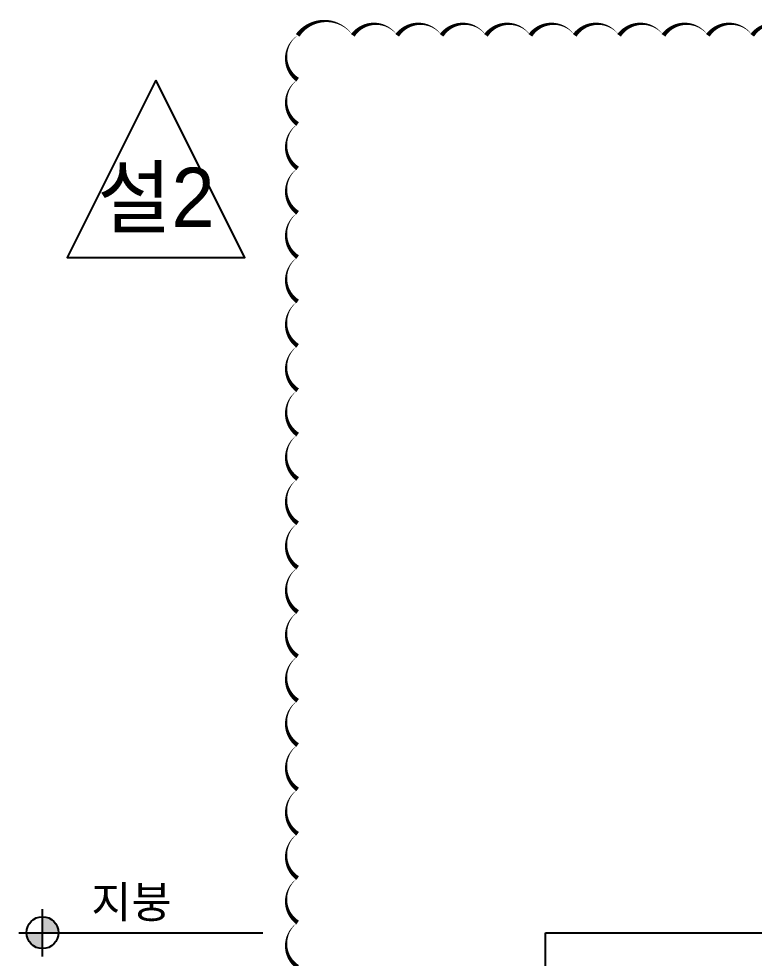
# Model space of a CAD drawing. Header units: millimetres. Extents: x 8533 to 164433, y 5768 to 115327.
# Drawn here: x 8533 to 23447, y 96267 to 115327 of the extents above; entities that cross this region are included whole.
import ezdxf
from ezdxf.enums import TextEntityAlignment as Align

# ---------------------------------------------------------------- set-up
doc = ezdxf.new("R2010")
doc.units = ezdxf.units.MM
doc.header["$LTSCALE"] = 250
for name, color, linetype in [('@공사용도서 3차이후 수정', 211, 'Continuous'), ('ARC', 8, 'Continuous'), ('LEV', 3, 'Continuous')]:
    doc.layers.add(name, color=color, linetype=linetype)
doc.styles.add('Hrform', font='')
doc.styles.get("Standard").update_dxf_attribs({"font": ''})
doc.styles.get('Hrform').set_extended_font_data('Dotum')
doc.styles.get('Standard').set_extended_font_data('Malgun Gothic')

msp = doc.modelspace()

# ---------------------------------------------------------------- hatches: boundary and pattern name
at = {"layer": 'LEV'}
h = msp.add_hatch(color=7, dxfattribs=at)
h.paths.add_polyline_path([(9013, 96785), (9337, 96785, 0.414214), (9013, 97109)])
h.paths.add_polyline_path([(9013, 96461), (9013, 96785), (8689, 96785, 0.414214)])

# ---------------------------------------------------------------- linework, layer by layer
at = {"layer": '@공사용도서 3차이후 수정'}
for points in [[(24307, 114991, 0, 90, 0.520567), (23407, 114991, 0, 90, 0.520567), (22507, 114991, 0, 90, 0.520567), (21607, 114991, 0, 90, 0.520567), (20707, 114991, 0, 90, 0.520567), (19807, 114991, 0, 90, 0.520567), (18907, 114991, 0, 90, 0.520567), (18007, 114991, 0, 90, 0.520567), (17107, 114991, 0, 90, 0.520567), (16207, 114991, 0, 90, 0.520567), (15307, 114991, 0, 90, 0.520567), (14188, 114991, 0, 90, 0.520567)], [(14188, 114991, 0, 90, 0.520567), (14188, 114091, 0, 90, 0.520567), (14188, 113191, 0, 90, 0.520567), (14188, 112291, 0, 90, 0.520567), (14188, 111391, 0, 90, 0.520567), (14188, 110491, 0, 90, 0.520567), (14188, 109591, 0, 90, 0.520567), (14188, 108691, 0, 90, 0.520567), (14188, 107791, 0, 90, 0.520567), (14188, 106891, 0, 90, 0.520567), (14188, 105991, 0, 90, 0.520567), (14188, 105091, 0, 90, 0.520567), (14188, 104191, 0, 90, 0.520567), (14188, 103291, 0, 90, 0.520567), (14188, 102391, 0, 90, 0.520567), (14188, 101491, 0, 90, 0.520567), (14188, 100591, 0, 90, 0.520567), (14188, 99691, 0, 90, 0.520567), (14188, 98791, 0, 90, 0.520567), (14188, 97891, 0, 90, 0.520567), (14188, 96991, 0, 90, 0.520567), (14188, 96091, 0, 90, 0.520567)]]:
    msp.add_lwpolyline(points, format="xyseb", dxfattribs=at)
msp.add_lwpolyline([(11314, 114081), (9514, 110481), (13114, 110481)], close=True, dxfattribs=at)
at = {"layer": 'ARC'}
for p, q in [((19211, 37921), (19211, 96785)), ((19211, 96785), (71819, 96785))]:
    msp.add_line(p, q, dxfattribs=at)
at = {"layer": 'LEV', "color": 7}
for p, q in [((9013, 96305), (9013, 97265)), ((8533, 96785), (13479, 96785))]:
    msp.add_line(p, q, dxfattribs=at)
msp.add_circle((9013, 96785), 324, dxfattribs=at)

# ---------------------------------------------------------------- texts
at = {"layer": '@공사용도서 3차이후 수정', "style": 'Hrform'}
msp.add_text('설2', height=1200, dxfattribs=at).set_placement((11314, 111728), align=Align.MIDDLE)
at = {"layer": 'LEV'}
msp.add_text('지붕', height=648, dxfattribs=at).set_placement((10004, 97084))

doc.saveas('drawing.dxf')
